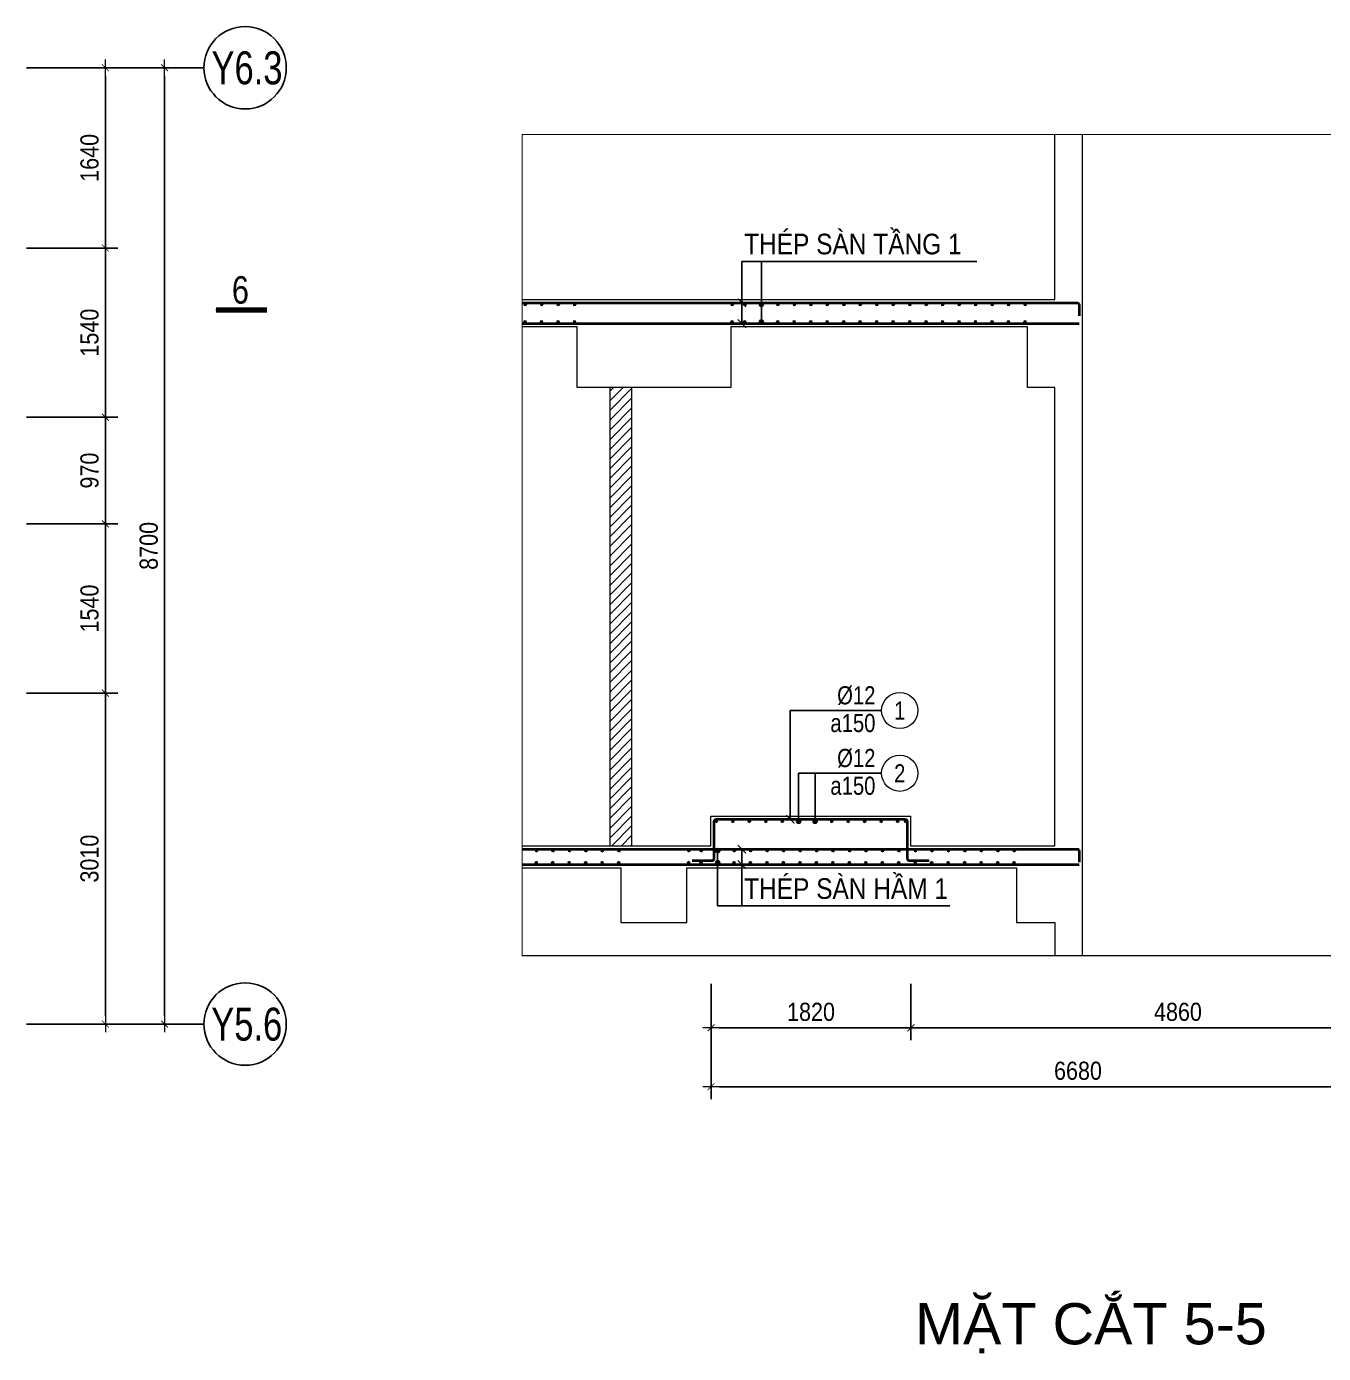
# Model space of a CAD drawing. Extents: x 517991 to 692152, y -83926 to 3506.
# Drawn here: x 655991 to 667797, y -32453 to -20381 of the extents above; entities that cross this region are included whole.
import ezdxf
from ezdxf.enums import TextEntityAlignment as Align

# ---------------------------------------------------------------- set-up
doc = ezdxf.new("R2010")
doc.units = 0
doc.header["$LTSCALE"] = 300
doc.header["$MEASUREMENT"] = 0
doc.linetypes.add('HIDDEN', pattern=[0.375, 0.25, -0.125])
doc.layers.get('0').update_dxf_attribs({"linetype": 'CONTINUOUS'})
doc.layers.get('DEFPOINTS').update_dxf_attribs({"linetype": 'CONTINUOUS'})
for name, color, linetype, lineweight in [('00-TT.Dim', 8, 'CONTINUOUS', 13), ('B-CONTOUR2', 2, 'CONTINUOUS', 40), ('kata_text', 7, 'CONTINUOUS', 30), ('kata_thep chu', 4, 'CONTINUOUS', 35), ('NDC_S_DIM', 1, 'CONTINUOUS', 15), ('NDC_S_REBAR', 4, 'CONTINUOUS', 35), ('NDC_S_SLAB', 2, 'CONTINUOUS', 18), ('NDC_S_THIN LINE', 1, 'CONTINUOUS', 5), ('NDC_S_VN TEXT', 7, 'CONTINUOUS', 9)]:
    doc.layers.add(name, color=color, linetype=linetype, lineweight=lineweight)
doc.layers.add('A-SYM', color=7, linetype='CONTINUOUS')
doc.styles.add('ARIAL', font='arial.ttf', dxfattribs={"width": 0.8})
doc.styles.add('Heerim', font='', dxfattribs={"width": 0.8})
doc.styles.add('kata_text', font='arial.ttf', dxfattribs={"width": 0.8})
doc.styles.add('NDC_ARIAL', font='arial.ttf', dxfattribs={"width": 0.85})
doc.styles.add('NDC_DIM', font='', dxfattribs={"width": 0.75})
doc.styles.get("Standard").update_dxf_attribs({"font": 'arial.ttf'})
doc.styles.get('Heerim').set_extended_font_data('Dotum')
doc.styles.get('NDC_DIM').set_extended_font_data('Dotum')
doc.dimstyles.new('NDC_1-75', dxfattribs={"dimscale": 75, "dimtxt": 2.2, "dimasz": 1, "dimexe": 1.5, "dimexo": 0, "dimgap": 0.8, "dimtad": 1, "dimdec": 0, "dimdsep": 46, "dimtxsty": 'NDC_ARIAL', "dimblk": 'DIMMARK', "dimcen": 49999.938995, "dimdle": 1.5, "dimclrd": 1, "dimclre": 1, "dimclrt": 3, "dimadec": 0, "dimazin": 0, "dimtfac": 1, "dimtdec": 0, "dimtix": 1, "dimtmove": 1, "dimatfit": 3, "dimfxl": 1, "dimarcsym": 0})
doc.dimstyles.new('NDC_dim_25', dxfattribs={"dimscale": 25, "dimtxt": 2.2, "dimasz": 1.5, "dimexe": 1.5, "dimexo": 2.5, "dimgap": 1, "dimtad": 1, "dimdec": 0, "dimzin": 0, "dimdsep": 46, "dimtxsty": 'NDC_DIM', "dimblk": 'DIMMARK', "dimcen": 0.09, "dimdle": 1.2, "dimclrd": 1, "dimclre": 1, "dimclrt": 3, "dimadec": 0, "dimazin": 0, "dimtfac": 1, "dimtdec": 0, "dimtix": 1, "dimtofl": 0, "dimtmove": 0, "dimatfit": 3, "dimfxl": 6, "dimfxlon": 1, "dimtolj": 1, "dimtzin": 0, "dimarcsym": 0})

# ---------------------------------------------------------------- blocks, each defined once
blk = doc.blocks.new('*U1')
for q in [(0, 0), (0, 2)]:
    blk.add_line((0, 4), q)
blk.add_circle((0, 9), 5)
at = {"style": 'Heerim', "width": 0.8}
blk.add_attdef('NO', text='', height=4, dxfattribs=at).set_placement((-0.01, 9.02), align=Align.MIDDLE_CENTER)
blk = doc.blocks.new('DIMMARK')
at = {"layer": 'NDC_S_DIM', "color": 1}
blk.add_line((-1.5, 0), (1, 0), dxfattribs=at)
at = {"layer": 'NDC_S_DIM', "color": 2, "const_width": 0.1}
blk.add_lwpolyline([(-0.42, -0.42), (0.42, 0.42)], dxfattribs=at)
blk = doc.blocks.new('*D669')
at = {"layer": 'DEFPOINTS', "color": 0, "transparency": 16777216}
for p in [(655991, -20756), (655991, -22396), (656709, -22396)]:
    blk.add_point(p, dxfattribs=at)
at = {"layer": 'NDC_S_DIM', "color": 1, "lineweight": -2, "transparency": 16777216}
for p, q in [((655991, -20756), (656822, -20756)), ((656709, -20831), (656709, -22321)), ((655991, -22396), (656822, -22396))]:
    blk.add_line(p, q, dxfattribs=at)
at = {"layer": 'NDC_S_DIM', "color": 1, "lineweight": -2, "transparency": 16777216, "xscale": 75, "yscale": 75, "zscale": 75}
for p, rotation in [((656709, -20756), 90), ((656709, -22396), 270)]:
    blk.add_blockref('DIMMARK', p, dxfattribs=dict(at, rotation=rotation))
at = {"layer": 'NDC_S_DIM', "color": 3, "transparency": 16777216, "insert": (656565, -21576), "char_height": 165, "attachment_point": 5, "rotation": 90, "style": 'NDC_ARIAL'}
blk.add_mtext('1640', dxfattribs=at)
blk = doc.blocks.new('*D670')
at = {"layer": 'DEFPOINTS', "color": 0, "transparency": 16777216}
for p in [(655991, -22396), (655991, -23936), (656709, -23936)]:
    blk.add_point(p, dxfattribs=at)
at = {"layer": 'NDC_S_DIM', "color": 1, "lineweight": -2, "transparency": 16777216}
for p, q in [((655991, -22396), (656822, -22396)), ((656709, -22471), (656709, -23861)), ((655991, -23936), (656822, -23936))]:
    blk.add_line(p, q, dxfattribs=at)
at = {"layer": 'NDC_S_DIM', "color": 1, "lineweight": -2, "transparency": 16777216, "xscale": 75, "yscale": 75, "zscale": 75}
for p, rotation in [((656709, -22396), 90), ((656709, -23936), 270)]:
    blk.add_blockref('DIMMARK', p, dxfattribs=dict(at, rotation=rotation))
at = {"layer": 'NDC_S_DIM', "color": 3, "transparency": 16777216, "insert": (656565, -23166), "char_height": 165, "attachment_point": 5, "rotation": 90, "style": 'NDC_ARIAL'}
blk.add_mtext('1540', dxfattribs=at)
blk = doc.blocks.new('*D671')
at = {"layer": 'DEFPOINTS', "color": 0, "transparency": 16777216}
for p in [(655991, -26446), (655991, -29456), (656709, -29456)]:
    blk.add_point(p, dxfattribs=at)
at = {"layer": 'NDC_S_DIM', "color": 1, "lineweight": -2, "transparency": 16777216}
for p, q in [((655991, -26446), (656822, -26446)), ((656709, -26521), (656709, -29381)), ((655991, -29456), (656822, -29456))]:
    blk.add_line(p, q, dxfattribs=at)
at = {"layer": 'NDC_S_DIM', "color": 1, "lineweight": -2, "transparency": 16777216, "xscale": 75, "yscale": 75, "zscale": 75}
for p, rotation in [((656709, -26446), 90), ((656709, -29456), 270)]:
    blk.add_blockref('DIMMARK', p, dxfattribs=dict(at, rotation=rotation))
at = {"layer": 'NDC_S_DIM', "color": 3, "transparency": 16777216, "insert": (656565, -27951), "char_height": 165, "attachment_point": 5, "rotation": 90, "style": 'NDC_ARIAL'}
blk.add_mtext('3010', dxfattribs=at)
blk = doc.blocks.new('*D672')
at = {"layer": 'DEFPOINTS', "color": 0, "transparency": 16777216}
for p in [(655991, -20756), (655991, -29456), (657248, -29456)]:
    blk.add_point(p, dxfattribs=at)
at = {"layer": 'NDC_S_DIM', "color": 1, "lineweight": -2, "transparency": 16777216}
for p, q in [((655991, -20756), (657360, -20756)), ((657248, -20831), (657248, -29381)), ((655991, -29456), (657360, -29456))]:
    blk.add_line(p, q, dxfattribs=at)
at = {"layer": 'NDC_S_DIM', "color": 1, "lineweight": -2, "transparency": 16777216, "xscale": 75, "yscale": 75, "zscale": 75}
for p, rotation in [((657248, -20756), 90), ((657248, -29456), 270)]:
    blk.add_blockref('DIMMARK', p, dxfattribs=dict(at, rotation=rotation))
at = {"layer": 'NDC_S_DIM', "color": 3, "transparency": 16777216, "insert": (657104, -25106), "char_height": 165, "attachment_point": 5, "rotation": 90, "style": 'NDC_ARIAL'}
blk.add_mtext('8700', dxfattribs=at)
blk = doc.blocks.new('*D667')
at = {"layer": 'DEFPOINTS', "color": 0, "transparency": 16777216}
for p in [(655991, -23936), (655991, -24906), (656709, -24906)]:
    blk.add_point(p, dxfattribs=at)
at = {"layer": 'NDC_S_DIM', "color": 1, "lineweight": -2, "transparency": 16777216}
for p, q in [((655991, -23936), (656822, -23936)), ((656709, -24011), (656709, -24831)), ((655991, -24906), (656822, -24906))]:
    blk.add_line(p, q, dxfattribs=at)
at = {"layer": 'NDC_S_DIM', "color": 1, "lineweight": -2, "transparency": 16777216, "xscale": 75, "yscale": 75, "zscale": 75}
for p, rotation in [((656709, -23936), 90), ((656709, -24906), 270)]:
    blk.add_blockref('DIMMARK', p, dxfattribs=dict(at, rotation=rotation))
at = {"layer": 'NDC_S_DIM', "color": 3, "transparency": 16777216, "insert": (656565, -24421), "char_height": 165, "attachment_point": 5, "rotation": 90, "style": 'NDC_ARIAL'}
blk.add_mtext('970', dxfattribs=at)
blk = doc.blocks.new('*D668')
at = {"layer": 'DEFPOINTS', "color": 0, "transparency": 16777216}
for p in [(655991, -24906), (655991, -26446), (656709, -26446)]:
    blk.add_point(p, dxfattribs=at)
at = {"layer": 'NDC_S_DIM', "color": 1, "lineweight": -2, "transparency": 16777216}
for p, q in [((655991, -24906), (656822, -24906)), ((656709, -24981), (656709, -26371)), ((655991, -26446), (656822, -26446))]:
    blk.add_line(p, q, dxfattribs=at)
at = {"layer": 'NDC_S_DIM', "color": 1, "lineweight": -2, "transparency": 16777216, "xscale": 75, "yscale": 75, "zscale": 75}
for p, rotation in [((656709, -24906), 90), ((656709, -26446), 270)]:
    blk.add_blockref('DIMMARK', p, dxfattribs=dict(at, rotation=rotation))
at = {"layer": 'NDC_S_DIM', "color": 3, "transparency": 16777216, "insert": (656565, -25676), "char_height": 165, "attachment_point": 5, "rotation": 90, "style": 'NDC_ARIAL'}
blk.add_mtext('1540', dxfattribs=at)
blk = doc.blocks.new('*D675')
at = {"layer": 'DEFPOINTS', "color": 0, "transparency": 16777216}
for p in [(662222, -29090), (664042, -29090), (664042, -29490)]:
    blk.add_point(p, dxfattribs=at)
at = {"layer": 'NDC_S_DIM', "color": 1, "lineweight": -2, "transparency": 16777216}
for p, q in [((662222, -29090), (662222, -29603)), ((664042, -29090), (664042, -29603)), ((662297, -29490), (663967, -29490))]:
    blk.add_line(p, q, dxfattribs=at)
at = {"layer": 'NDC_S_DIM', "color": 1, "lineweight": -2, "transparency": 16777216, "xscale": 75, "yscale": 75, "zscale": 75, "rotation": 180}
blk.add_blockref('DIMMARK', (662222, -29490), dxfattribs=at)
at = {"layer": 'NDC_S_DIM', "color": 1, "lineweight": -2, "transparency": 16777216, "xscale": 75, "yscale": 75, "zscale": 75}
blk.add_blockref('DIMMARK', (664042, -29490), dxfattribs=at)
at = {"layer": 'NDC_S_DIM', "color": 3, "transparency": 16777216, "insert": (663132, -29346), "char_height": 165, "attachment_point": 5, "style": 'NDC_ARIAL'}
blk.add_mtext('1820', dxfattribs=at)
blk = doc.blocks.new('*D676')
at = {"layer": 'DEFPOINTS', "color": 0, "transparency": 16777216}
for p in [(664042, -29090), (668902, -29090), (668902, -29490)]:
    blk.add_point(p, dxfattribs=at)
at = {"layer": 'NDC_S_DIM', "color": 1, "lineweight": -2, "transparency": 16777216}
for p, q in [((664042, -29090), (664042, -29603)), ((668902, -29090), (668902, -29603)), ((664117, -29490), (668827, -29490))]:
    blk.add_line(p, q, dxfattribs=at)
at = {"layer": 'NDC_S_DIM', "color": 1, "lineweight": -2, "transparency": 16777216, "xscale": 75, "yscale": 75, "zscale": 75, "rotation": 180}
blk.add_blockref('DIMMARK', (664042, -29490), dxfattribs=at)
at = {"layer": 'NDC_S_DIM', "color": 1, "lineweight": -2, "transparency": 16777216, "xscale": 75, "yscale": 75, "zscale": 75}
blk.add_blockref('DIMMARK', (668902, -29490), dxfattribs=at)
at = {"layer": 'NDC_S_DIM', "color": 3, "transparency": 16777216, "insert": (666472, -29346), "char_height": 165, "attachment_point": 5, "style": 'NDC_ARIAL'}
blk.add_mtext('4860', dxfattribs=at)
blk = doc.blocks.new('*D677')
at = {"layer": 'DEFPOINTS', "color": 0, "transparency": 16777216}
for p in [(662222, -29090), (668902, -29090), (668902, -30026)]:
    blk.add_point(p, dxfattribs=at)
at = {"layer": 'NDC_S_DIM', "color": 1, "lineweight": -2, "transparency": 16777216}
for p, q in [((662222, -29090), (662222, -30139)), ((668902, -29090), (668902, -30139)), ((662297, -30026), (668827, -30026))]:
    blk.add_line(p, q, dxfattribs=at)
at = {"layer": 'NDC_S_DIM', "color": 1, "lineweight": -2, "transparency": 16777216, "xscale": 75, "yscale": 75, "zscale": 75, "rotation": 180}
blk.add_blockref('DIMMARK', (662222, -30026), dxfattribs=at)
at = {"layer": 'NDC_S_DIM', "color": 1, "lineweight": -2, "transparency": 16777216, "xscale": 75, "yscale": 75, "zscale": 75}
blk.add_blockref('DIMMARK', (668902, -30026), dxfattribs=at)
at = {"layer": 'NDC_S_DIM', "color": 3, "transparency": 16777216, "insert": (665562, -29882), "char_height": 165, "attachment_point": 5, "style": 'NDC_ARIAL'}
blk.add_mtext('6680', dxfattribs=at)
blk = doc.blocks.new('*U340')
at = {"color": 0, "linetype": 'ByBlock', "lineweight": -2}
blk.add_line((-3.65, 0), (1, 0), dxfattribs=at)
at = {"ltscale": 0.005, "const_width": 0.5}
blk.add_lwpolyline([(1, 0), (-3.65, 0)], dxfattribs=at)
at = {"color": 0, "linetype": 'ByBlock', "lineweight": -2, "style": 'ARIAL', "width": 0.8}
blk.add_attdef('DETAIL', text='', height=2.5, dxfattribs=at).set_placement((-0.64, 1.82), align=Align.MIDDLE_RIGHT)
blk = doc.blocks.new('kata_block_THEP')
at = {"layer": 'kata_thep chu', "color": 0}
for p, q in [((-0.5, 0), (0.5, 0)), ((-0.35, 0.35), (0.35, -0.35)), ((0.35, 0.35), (-0.35, -0.35)), ((0, 0.5), (0, -0.5))]:
    blk.add_line(p, q, dxfattribs=at)
at = {"layer": 'kata_thep chu', "color": 0, "const_width": 0.0833}
blk.add_lwpolyline([(-0.5, 0, 1), (0.5, 0, 1), (-0.5, 0, 1)], format="xyb", dxfattribs=at)
blk = doc.blocks.new('*U678')
at = {"layer": 'NDC_S_REBAR', "xscale": 24, "yscale": 24, "zscale": 24}
blk.add_blockref('kata_block_THEP', (0, 55), dxfattribs=at)
at = {"layer": 'NDC_S_REBAR', "xscale": -24, "yscale": 24, "zscale": 24, "rotation": 180}
blk.add_blockref('kata_block_THEP', (0, -55), dxfattribs=at)
blk = doc.blocks.new('*U679')
at = {"layer": 'NDC_S_REBAR', "color": 0, "linetype": 'ByBlock', "lineweight": -2, "transparency": 16777216}
for p in [(-2850, 0), (-2700, 0), (-2550, 0), (-2400, 0), (-2250, 0), (-2100, 0), (-1950, 0), (-1800, 0), (-1650, 0), (-1500, 0), (-1350, 0), (-1200, 0), (-1050, 0), (-900, 0), (-750, 0), (-600, 0), (-450, 0), (-300, 0), (-150, 0), (0, 0)]:
    blk.add_blockref('*U678', p, dxfattribs=at)
blk = doc.blocks.new('*U680')
at = {"layer": 'NDC_S_REBAR', "xscale": 24, "yscale": 24, "zscale": 24}
blk.add_blockref('kata_block_THEP', (0, 55), dxfattribs=at)
at = {"layer": 'NDC_S_REBAR', "xscale": -24, "yscale": 24, "zscale": 24, "rotation": 180}
blk.add_blockref('kata_block_THEP', (0, -55), dxfattribs=at)
blk = doc.blocks.new('*U681')
at = {"layer": 'NDC_S_REBAR', "color": 0, "linetype": 'ByBlock', "lineweight": -2, "transparency": 16777216}
for p in [(-750, 0), (-600, 0), (-450, 0), (-300, 0), (-150, 0), (0, 0)]:
    blk.add_blockref('*U680', p, dxfattribs=at)
blk = doc.blocks.new('*U682')
at = {"layer": 'NDC_S_REBAR', "xscale": 24, "yscale": 24, "zscale": 24}
blk.add_blockref('kata_block_THEP', (0, 0), dxfattribs=at)
blk = doc.blocks.new('*U683')
at = {"layer": 'NDC_S_REBAR', "color": 0, "linetype": 'ByBlock', "lineweight": -2, "transparency": 16777216}
for p in [(0, 0), (150, 0), (300, 0), (450, 0), (600, 0), (750, 0), (900, 0), (1050, 0), (1200, 0), (1350, 0), (1500, 0), (1650, 0)]:
    blk.add_blockref('*U682', p, dxfattribs=at)
blk = doc.blocks.new('*U265')
blk.add_circle((2.5, 0), 2.5)
at = {"layer": 'kata_text', "color": 3, "style": 'kata_text', "width": 0.8}
for tag, p in [('DK2', (-0.85, 0.85)), ('KC2', (-0.85, -2.97))]:
    blk.add_attdef(tag, text='', height=2.5, dxfattribs=at).set_placement(p, align=Align.RIGHT)
at = {"layer": 'kata_text', "color": 7, "style": 'kata_text', "width": 0.8}
blk.add_attdef('SH3', text='', height=2.5, dxfattribs=at).set_placement((2.5, 0), align=Align.MIDDLE)
blk = doc.blocks.new('*U686')
at = {"layer": 'NDC_S_REBAR', "xscale": 24, "yscale": 24, "zscale": 24}
blk.add_blockref('kata_block_THEP', (0, 80), dxfattribs=at)
at = {"layer": 'NDC_S_REBAR', "xscale": -24, "yscale": 24, "zscale": 24, "rotation": 180}
blk.add_blockref('kata_block_THEP', (0, -80), dxfattribs=at)
blk = doc.blocks.new('*U687')
at = {"layer": 'NDC_S_DIM', "color": 0, "linetype": 'ByBlock', "lineweight": -2, "transparency": 16777216}
for p in [(-2550, 0), (-2400, 0), (-2250, 0), (-2100, 0), (-1950, 0), (-1800, 0), (-1650, 0), (-1500, 0), (-1350, 0), (-1200, 0), (-1050, 0), (-900, 0), (-750, 0), (-600, 0), (-450, 0), (-300, 0), (-150, 0), (0, 0)]:
    blk.add_blockref('*U686', p, dxfattribs=at)
blk = doc.blocks.new('*U688')
at = {"layer": 'NDC_S_REBAR', "xscale": 24, "yscale": 24, "zscale": 24}
blk.add_blockref('kata_block_THEP', (0, 80), dxfattribs=at)
at = {"layer": 'NDC_S_REBAR', "xscale": -24, "yscale": 24, "zscale": 24, "rotation": 180}
blk.add_blockref('kata_block_THEP', (0, -80), dxfattribs=at)
blk = doc.blocks.new('*U689')
at = {"layer": 'NDC_S_DIM', "color": 0, "linetype": 'ByBlock', "lineweight": -2, "transparency": 16777216}
for p in [(-450, 0), (-300, 0), (-150, 0), (0, 0)]:
    blk.add_blockref('*U688', p, dxfattribs=at)

msp = doc.modelspace()

# ---------------------------------------------------------------- hatches: boundary and pattern name
at = {"layer": '00-TT.Dim'}
h = msp.add_hatch(dxfattribs=at)
h.set_pattern_fill('ANSI31', color=256, scale=500)
h.set_pattern_definition([(45, (-138453.95, 3509.924), (-44.194174, 44.194174), [])])
h.paths.add_polyline_path([(661502.3, -23663.6), (661302.3, -23663.6), (661302.3, -27833.6), (661502.3, -27833.6)])

# ---------------------------------------------------------------- linework, layer by layer
at = {"layer": 'B-CONTOUR2', "color": 0, "const_width": 10}
msp.add_lwpolyline([(660502.3, -28833.6), (669802.3, -28833.6), (669802.3, -21363.6), (660502.3, -21363.6)], close=True, dxfattribs=at)
at = {"layer": 'NDC_S_DIM'}
for points in [[(661302.3, -27833.6), (661302.3, -23663.6)], [(661502.3, -27833.6), (661502.3, -23663.6)]]:
    msp.add_lwpolyline(points, dxfattribs=at)
at = {"layer": 'NDC_S_REBAR'}
for points in [[(660502.3, -22893.6), (665552.3, -22893.6, -0.4142136), (665572.3, -22913.6), (665572.3, -23013.6)], [(662051.5, -27968.9), (662231.5, -27968.9, 0.4142136), (662251.5, -27948.9), (662251.5, -27613.6, -0.4142136), (662271.5, -27593.6), (663987.8, -27593.6, -0.4142136), (664007.8, -27613.6), (664007.8, -27948.9, 0.4142136), (664027.8, -27968.9), (664207.8, -27968.9)], [(660502.3, -27863.6), (665552.3, -27863.6, -0.4142136), (665572.3, -27883.6), (665572.3, -27983.6)]]:
    msp.add_lwpolyline(points, format="xyb", dxfattribs=at)
for points in [[(660502.3, -23083.6), (665572.3, -23083.6)], [(660502.3, -28003.6), (665572.3, -28003.6)]]:
    msp.add_lwpolyline(points, dxfattribs=at)
at = {"layer": 'NDC_S_SLAB'}
for points in [[(660502.3, -22863.6), (665352.3, -22863.6), (665352.3, -21363.6)], [(665602.3, -28833.6), (665602.3, -21363.6)], [(660502.3, -27833.6), (662221.5, -27833.6), (662221.5, -27563.6), (664037.8, -27563.6), (664037.8, -27833.6), (665352.3, -27833.6), (665352.3, -23663.6), (665102.3, -23663.6), (665102.3, -23113.6), (662402.3, -23113.6), (662402.3, -23663.6), (661002.3, -23663.6), (661002.3, -23113.6), (660502.3, -23113.6)], [(660502.3, -28033.6), (661400.9, -28033.6), (661400.9, -28533.6), (662000.9, -28533.6), (662000.9, -28033.6), (665000.9, -28033.6), (665000.9, -28533.6), (665352.3, -28533.6), (665352.3, -28833.6)]]:
    msp.add_lwpolyline(points, dxfattribs=at)

# ---------------------------------------------------------------- block references
at = {"layer": 'A-SYM'}
ref = msp.add_blockref('*U1', (657305.9, -20756.2), dxfattribs=dict(at, xscale=-75, yscale=75, zscale=75, rotation=270))
ref.add_attrib('NO', 'Y6.3', dxfattribs={"layer": '0', "height": 300, "style": 'Heerim', "width": 0.8}).set_placement((657997.9, -20756.7), align=Align.MIDDLE_CENTER)
ref = msp.add_blockref('*U1', (657305.9, -29456.2), dxfattribs=dict(at, xscale=-75, yscale=75, zscale=75, rotation=270))
ref.add_attrib('NO', 'Y5.6', dxfattribs={"layer": '0', "height": 300, "style": 'Heerim', "width": 0.8}).set_placement((657995.6, -29456.7), align=Align.MIDDLE_CENTER)
at = {"layer": 'NDC_S_DIM'}
for name, p in [('*U689', (660980.1, -22988.6)), ('*U687', (665080.1, -22988.6))]:
    msp.add_blockref(name, p, dxfattribs=at)
at = {"layer": 'NDC_S_REBAR', "xscale": 24, "yscale": 24, "zscale": 24}
for p in [(662414.1, -22908.7), (663991.4, -27611.2), (662018.5, -27878.7)]:
    msp.add_blockref('kata_block_THEP', p, dxfattribs=at)
at = {"layer": 'NDC_S_REBAR', "xscale": -24, "yscale": 24, "zscale": 24, "rotation": 180}
for p in [(662414.1, -23068.5), (662018.5, -27988.5)]:
    msp.add_blockref('kata_block_THEP', p, dxfattribs=at)
at = {"layer": 'NDC_S_REBAR'}
for name, p in [('*U683', (662269.3, -27611.2)), ('*U681', (661381.9, -27933.6)), ('*U679', (664981.9, -27933.6))]:
    msp.add_blockref(name, p, dxfattribs=at)
at = {"layer": 'NDC_S_THIN LINE', "xscale": 66, "yscale": 66, "zscale": 66}
for p, values in [((663774.5, -26603.8), {'SH3': '1', 'DK2': '%%c12', 'KC2': 'a150'}), ((663774.5, -27174.2), {'SH3': '2', 'DK2': '%%c12', 'KC2': 'a150'})]:
    msp.add_blockref('*U265', p, dxfattribs=at).add_auto_attribs(values)
at = {"layer": 'NDC_S_VN TEXT', "xscale": 100, "yscale": 100, "zscale": 100}
msp.add_blockref('*U340', (658079.6, -22959.3), dxfattribs=at).add_auto_attribs({'DETAIL': '6'})

# ---------------------------------------------------------------- texts
at = {"style": 'NDC_ARIAL', "width": 0.85}
for s, p in [('THÉP SÀN TẦNG 1', (662523.5, -22453.6)), ('THÉP SÀN HẦM 1', (662523.5, -28317.1))]:
    msp.add_text(s, height=187.5, dxfattribs=at).set_placement(p)
at = {"linetype": 'HIDDEN'}
msp.add_text('MẶT CẮT 5-5', height=375, dxfattribs=at).set_placement((664079.3, -32370.2))

# ---------------------------------------------------------------- dimensions: what is measured, and where the dimension line sits
at = {"layer": 'NDC_S_DIM'}
for base, p1, p2, picture, middle in [((656709, -22396.2), (655991, -20756.2), (655991, -22396.2), '*D669', (656564.8, -21576.2)), ((657247.9, -29456.2), (655991, -20756.2), (655991, -29456.2), '*D672', (657103.6, -25106.2)), ((656709, -23936.2), (655991, -22396.2), (655991, -23936.2), '*D670', (656564.8, -23166.2)), ((656709, -24906.2), (655991, -23936.2), (655991, -24906.2), '*D667', (656564.8, -24421.2)), ((656709, -26446.2), (655991, -24906.2), (655991, -26446.2), '*D668', (656564.8, -25676.2)), ((656709, -29456.2), (655991, -26446.2), (655991, -29456.2), '*D671', (656564.7, -27951.2))]:
    dim = msp.add_linear_dim(base=base, p1=p1, p2=p2, angle=90, dimstyle='NDC_1-75', dxfattribs=at)
    dim.commit()
    dim.dimension.update_dxf_attribs({"geometry": picture, "text_midpoint": middle})
for base, p1, p2, picture, middle in [((664042.3, -29490.2), (662222.3, -29089.8), (664042.3, -29089.8), '*D675', (663132.3, -29346)), ((668902.3, -30026.2), (662222.3, -29089.8), (668902.3, -29089.8), '*D677', (665562.3, -29882)), ((668902.3, -29490.2), (664042.3, -29089.8), (668902.3, -29089.8), '*D676', (666472.3, -29346))]:
    dim = msp.add_linear_dim(base=base, p1=p1, p2=p2, dimstyle='NDC_1-75', dxfattribs=at)
    dim.commit()
    dim.dimension.update_dxf_attribs({"geometry": picture, "text_midpoint": middle})

# ---------------------------------------------------------------- leaders
for points in [[(662502.9, -23083.6), (662502.9, -22518), (664465.5, -22518)], [(662502.9, -22893.6), (662502.9, -22518), (664465.5, -22518)], [(662943.3, -27593.6), (662943.3, -26603.8), (663774.5, -26603.8)], [(662502.9, -27865.9), (662502.9, -28381.4), (664396.3, -28381.4)], [(662502.9, -28005.9), (662502.9, -28381.4), (664396.3, -28381.4)]]:
    msp.add_leader(points, dimstyle='NDC_1-75', override={"dimlfac": 0.5, "dimldrblk": 'ARCHTICK'}, dxfattribs=at)
at = {"layer": 'NDC_S_THIN LINE'}
for points, override in [([(662680.1, -23068.5), (662680.1, -22518), (664642.7, -22518)], {"dimldrblk": 'DotBlank'}), ([(662680.1, -22908.7), (662680.1, -22518), (664642.7, -22518)], {"dimldrblk": 'DotBlank'}), ([(663019.3, -27611.2), (663019.3, -27174.2), (663774.5, -27174.2)], {"dimasz": 1.5, "dimldrblk": 'DotBlank'}), ([(663169.3, -27611.2), (663169.3, -27174.2), (663774.5, -27174.2)], {"dimasz": 1.5, "dimldrblk": 'DotBlank'}), ([(662281.9, -27878.7), (662281.9, -28381.4), (664175.3, -28381.4)], {"dimldrblk": 'DotBlank'}), ([(662281.9, -27988.5), (662281.9, -28381.4), (664175.3, -28381.4)], {"dimldrblk": 'DotBlank'})]:
    msp.add_leader(points, dimstyle='NDC_dim_25', override=override, dxfattribs=at)

doc.saveas('drawing.dxf')
